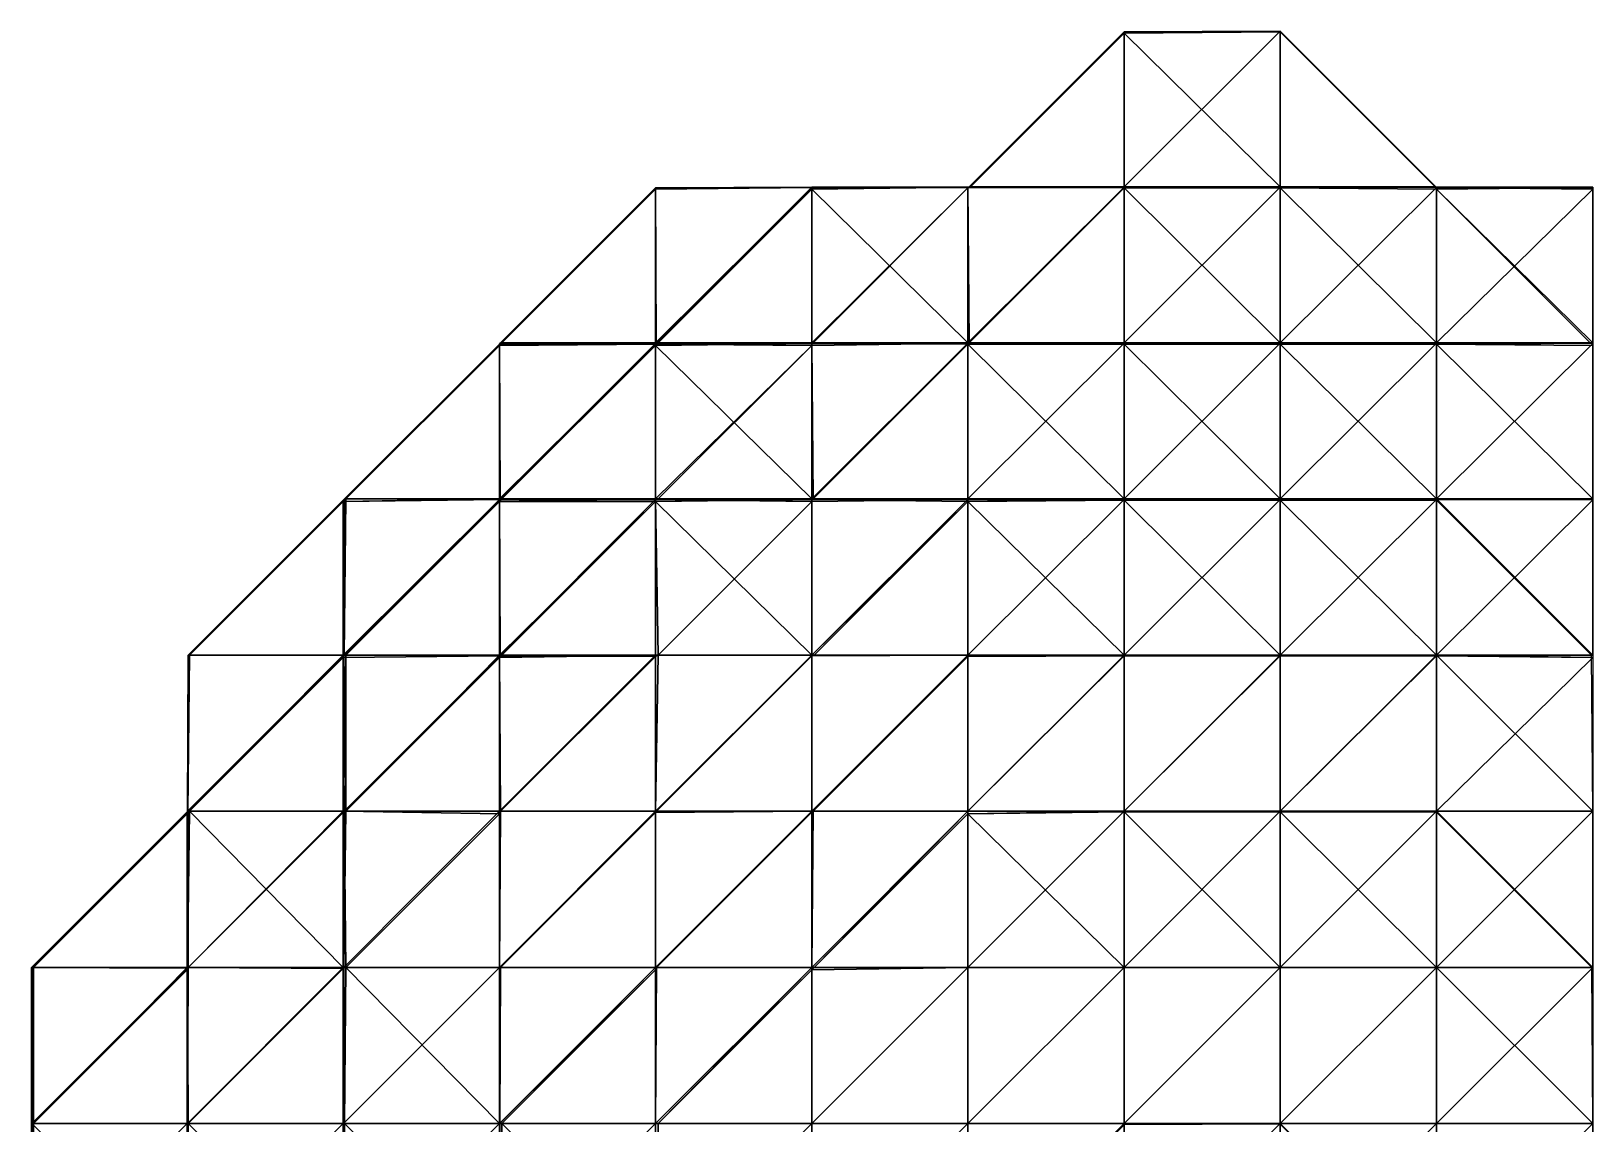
# Model space of a CAD drawing. Header units: metres. Extents: x 34 to 66, y 28 to 66.
# Drawn here: x 34 to 53.98, y 52 to 65.99 of the extents above; entities that cross this region are included whole.
import ezdxf

# ---------------------------------------------------------------- set-up
doc = ezdxf.new("R2010")
doc.units = ezdxf.units.M

msp = doc.modelspace()

# ---------------------------------------------------------------- linework, layer by layer
at = {"layer": 'vol.nrrd', "color": 0, "linetype": 'CONTINUOUS'}
for points in [[(46.032257, 64, 48), (48, 65.98412, 50), (46.015873, 64, 50)], [(46.015873, 64, 50), (48, 65.98412, 50), (48, 64, 51.984127)], [(48, 65.96774, 48), (48, 65.98412, 50), (46.032257, 64, 48)], [(48, 64, 46.032257), (48, 65.96774, 48), (46.032257, 64, 48)], [(50, 65.98412, 48), (50, 65.99213, 50), (48, 65.96774, 48)], [(48, 65.96774, 48), (50, 65.99213, 50), (48, 65.98412, 50)], [(50, 65.99213, 50), (48, 64, 51.984127), (48, 65.98412, 50)], [(50, 64, 51.992126), (48, 64, 51.984127), (50, 65.99213, 50)], [(50, 65.98412, 48), (48, 65.96774, 48), (50, 64, 46.015873)], [(50, 64, 46.015873), (48, 65.96774, 48), (48, 64, 46.032257)], [(50, 65.99213, 50), (50, 65.98412, 48), (51.992126, 64, 50)], [(51.992126, 64, 50), (50, 64, 51.992126), (50, 65.99213, 50)], [(51.984127, 64, 48), (50, 65.98412, 48), (50, 64, 46.015873)], [(51.992126, 64, 50), (50, 65.98412, 48), (51.984127, 64, 48)], [(42, 62, 46.015873), (42, 63.984127, 48), (40.015873, 62, 48)], [(40.015873, 62, 48), (42, 63.984127, 50), (40.015873, 62, 50)], [(42, 63.984127, 48), (42, 63.984127, 50), (40.015873, 62, 48)], [(42, 63.984127, 50), (42, 63.967743, 52), (40.015873, 62, 50)], [(40.015873, 62, 50), (42, 63.967743, 52), (40.032257, 62, 52)], [(40.032257, 62, 52), (42, 63.967743, 52), (42, 62, 53.967743)], [(44, 63.992126, 46), (44, 63.994766, 48), (42, 63.984127, 48)], [(44, 63.994766, 48), (44, 63.994766, 50), (42, 63.984127, 48)], [(42, 63.984127, 48), (44, 63.994766, 50), (42, 63.984127, 50)], [(44, 63.994766, 50), (44, 63.99371, 52), (42, 63.984127, 50)], [(42, 63.984127, 50), (44, 63.99371, 52), (42, 63.967743, 52)], [(42, 63.967743, 52), (44, 63.99371, 52), (44, 63.989475, 54)], [(42.007874, 62, 46), (44, 63.992126, 46), (42, 63.984127, 48)], [(42, 62, 53.967743), (44, 63.989475, 54), (42.010525, 62, 54)], [(42, 62, 53.967743), (42, 63.967743, 52), (44, 63.989475, 54)], [(42.007874, 62, 46), (42, 63.984127, 48), (42, 62, 46.015873)], [(42.032257, 62, 44), (44, 63.992126, 46), (42.007874, 62, 46)], [(42.010525, 62, 54), (44, 63.989475, 54), (44, 62, 55.989475)], [(44, 63.967743, 44), (44, 63.992126, 46), (42.032257, 62, 44)], [(44, 62, 42.032257), (44, 63.967743, 44), (42.032257, 62, 44)], [(46, 63.995514, 46), (46, 63.99608, 48), (44, 63.992126, 46)], [(44, 63.992126, 46), (46, 63.99608, 48), (44, 63.994766, 48)], [(46, 63.99608, 48), (46, 63.99608, 50), (44, 63.994766, 48)], [(44, 63.994766, 48), (46, 63.99608, 50), (44, 63.994766, 50)], [(46, 63.99608, 50), (46, 63.99608, 52), (44, 63.994766, 50)], [(44, 63.994766, 50), (46, 63.99608, 52), (44, 63.99371, 52)], [(46, 63.99608, 52), (46, 63.99371, 54), (44, 63.99371, 52)], [(46, 63.992126, 44), (46, 63.995514, 46), (44, 63.967743, 44)], [(44, 63.967743, 44), (46, 63.995514, 46), (44, 63.992126, 46)], [(44, 63.99371, 52), (46, 63.99371, 54), (44, 63.989475, 54)], [(44, 63.989475, 54), (46, 63.99371, 54), (46, 63.984127, 56)], [(46, 63.992126, 44), (44, 63.967743, 44), (46, 62, 42.007874)], [(44, 62, 55.989475), (44, 63.989475, 54), (46, 63.984127, 56)], [(44, 62, 55.989475), (46, 63.984127, 56), (44.015873, 62, 56)], [(46, 62, 42.007874), (44, 63.967743, 44), (44, 62, 42.032257)], [(44.015873, 62, 56), (46, 63.984127, 56), (46, 62, 57.984127)], [(48, 64, 46.032257), (46.032257, 64, 48), (46, 63.99608, 48)], [(48, 64, 46.032257), (46, 63.99608, 48), (48, 63.99608, 46)], [(46, 63.99608, 50), (46, 63.99608, 48), (46.032257, 64, 48)], [(46.015873, 64, 50), (46, 63.99608, 50), (46.032257, 64, 48)], [(46.015873, 64, 50), (48, 63.99608, 52), (46, 63.99608, 50)], [(48, 63.994766, 44), (48, 63.99608, 46), (46, 63.992126, 44)], [(46, 63.992126, 44), (48, 63.99608, 46), (46, 63.995514, 46)], [(48, 63.99608, 46), (46, 63.99608, 48), (46, 63.995514, 46)], [(46, 63.99608, 50), (48, 63.99608, 52), (46, 63.99608, 52)], [(48, 63.99608, 52), (48, 63.99608, 54), (46, 63.99608, 52)], [(46, 63.99608, 52), (48, 63.99608, 54), (46, 63.99371, 54)], [(48, 63.99608, 54), (48, 63.992126, 56), (46, 63.99371, 54)], [(48, 63.984127, 42), (48, 63.994766, 44), (46, 63.992126, 44)], [(46, 63.99371, 54), (48, 63.992126, 56), (46, 63.984127, 56)], [(46.015873, 62, 42), (46, 63.992126, 44), (46, 62, 42.007874)], [(46.015873, 62, 42), (48, 63.984127, 42), (46, 63.992126, 44)], [(48, 63.992126, 56), (46, 62, 57.984127), (46, 63.984127, 56)], [(48, 62, 57.992126), (46, 62, 57.984127), (48, 63.992126, 56)], [(46.015873, 64, 50), (48, 64, 51.984127), (48, 63.99608, 52)], [(48, 62, 40.015873), (48, 63.984127, 42), (46.015873, 62, 42)], [(48, 63.99608, 46), (50, 63.99608, 46), (50, 64, 46.015873)], [(48, 64, 46.032257), (48, 63.99608, 46), (50, 64, 46.015873)], [(48, 64, 51.984127), (50, 64, 51.992126), (50, 63.99608, 52)], [(48, 63.99608, 52), (48, 64, 51.984127), (50, 63.99608, 52)], [(50, 63.994766, 44), (50, 63.99608, 46), (48, 63.994766, 44)], [(48, 63.994766, 44), (50, 63.99608, 46), (48, 63.99608, 46)], [(50, 63.99608, 52), (50, 63.99608, 54), (48, 63.99608, 52)], [(48, 63.99608, 52), (50, 63.99608, 54), (48, 63.99608, 54)], [(50, 63.99608, 54), (50, 63.992126, 56), (48, 63.99608, 54)], [(48, 63.99608, 54), (50, 63.992126, 56), (48, 63.992126, 56)], [(50, 63.984127, 42), (50, 63.994766, 44), (48, 63.984127, 42)], [(48, 63.984127, 42), (50, 63.994766, 44), (48, 63.994766, 44)], [(50, 63.992126, 56), (48, 62, 57.992126), (48, 63.992126, 56)], [(50, 62, 57.992126), (48, 62, 57.992126), (50, 63.992126, 56)], [(50, 62, 40.015873), (48, 63.984127, 42), (48, 62, 40.015873)], [(50, 63.984127, 42), (48, 63.984127, 42), (50, 62, 40.015873)], [(51.984127, 64, 48), (50, 64, 46.015873), (50, 63.99608, 46)], [(51.984127, 64, 48), (50, 63.99608, 46), (52, 63.99608, 48)], [(50, 64, 51.992126), (51.992126, 64, 50), (52, 63.99608, 50)], [(50, 64, 51.992126), (52, 63.99608, 50), (50, 63.99608, 52)], [(52, 63.99371, 44), (52, 63.99608, 46), (50, 63.994766, 44)], [(50, 63.994766, 44), (52, 63.99608, 46), (50, 63.99608, 46)], [(52, 63.99608, 48), (50, 63.99608, 46), (52, 63.99608, 46)], [(50, 63.99608, 52), (52, 63.99608, 50), (52, 63.99608, 52)], [(52, 63.99608, 52), (52, 63.995514, 54), (50, 63.99608, 52)], [(50, 63.99608, 52), (52, 63.995514, 54), (50, 63.99608, 54)], [(52, 63.995514, 54), (52, 63.989475, 56), (50, 63.99608, 54)], [(50, 63.99608, 54), (52, 63.989475, 56), (50, 63.992126, 56)], [(50, 63.984127, 42), (52, 63.99371, 44), (50, 63.994766, 44)], [(52, 63.967743, 42), (52, 63.99371, 44), (50, 63.984127, 42)], [(52, 63.989475, 56), (50, 62, 57.992126), (50, 63.992126, 56)], [(52, 62, 57.989475), (50, 62, 57.992126), (52, 63.989475, 56)], [(52, 62, 40.032257), (50, 63.984127, 42), (50, 62, 40.015873)], [(52, 63.967743, 42), (50, 63.984127, 42), (52, 62, 40.032257)], [(51.984127, 64, 48), (52, 63.99608, 48), (51.992126, 64, 50)], [(52, 63.99608, 48), (52, 63.99608, 50), (51.992126, 64, 50)], [(52, 63.99371, 44), (54, 63.99371, 46), (52, 63.99608, 46)], [(54, 63.99371, 46), (54, 63.99608, 48), (52, 63.99608, 46)], [(52, 63.99608, 46), (54, 63.99608, 48), (52, 63.99608, 48)], [(54, 63.99608, 48), (54, 63.99608, 50), (52, 63.99608, 48)], [(52, 63.99608, 48), (54, 63.99608, 50), (52, 63.99608, 50)], [(54, 63.99608, 50), (54, 63.995514, 52), (52, 63.99608, 50)], [(52, 63.99608, 50), (54, 63.995514, 52), (52, 63.99608, 52)], [(54, 63.995514, 52), (54, 63.992126, 54), (52, 63.99608, 52)], [(52, 63.99608, 52), (54, 63.992126, 54), (52, 63.995514, 54)], [(54, 63.992126, 54), (54, 63.967743, 56), (52, 63.995514, 54)], [(52, 63.995514, 54), (54, 63.967743, 56), (52, 63.989475, 56)], [(54, 63.989475, 44), (52, 63.99371, 44), (52, 63.967743, 42)], [(54, 63.989475, 44), (54, 63.99371, 46), (52, 63.99371, 44)], [(54, 62, 42.010525), (54, 63.989475, 44), (52, 63.967743, 42)], [(54, 63.967743, 56), (52, 62, 57.989475), (52, 63.989475, 56)], [(53.967743, 62, 42), (52, 63.967743, 42), (52, 62, 40.032257)], [(54, 62, 42.010525), (52, 63.967743, 42), (53.967743, 62, 42)], [(54, 62, 57.967743), (52, 62, 57.989475), (54, 63.967743, 56)], [(40, 60, 44.015873), (40, 61.984127, 46), (38.015873, 60, 46)], [(38.015873, 60, 46), (40, 61.984127, 48), (38.015873, 60, 48)], [(40, 61.984127, 46), (40, 61.984127, 48), (38.015873, 60, 46)], [(38.015873, 60, 48), (40, 61.984127, 50), (38.015873, 60, 50)], [(40, 61.984127, 48), (40, 61.984127, 50), (38.015873, 60, 48)], [(38.015873, 60, 50), (40, 61.984127, 52), (38.015873, 60, 52)], [(40, 61.984127, 50), (40, 61.984127, 52), (38.015873, 60, 50)], [(40, 61.984127, 52), (40, 61.967743, 54), (38.015873, 60, 52)], [(38.015873, 60, 52), (40, 61.967743, 54), (38.032257, 60, 54)], [(38.032257, 60, 54), (40, 61.967743, 54), (40, 60, 55.967743)], [(42, 62, 46.015873), (40.015873, 62, 48), (40, 61.984127, 48)], [(42, 62, 46.015873), (40, 61.984127, 48), (42, 61.995514, 46)], [(40, 61.984127, 50), (40, 61.984127, 48), (40.015873, 62, 48)], [(40.015873, 62, 50), (40, 61.984127, 50), (40.015873, 62, 48)], [(40, 61.984127, 52), (40, 61.984127, 50), (40.015873, 62, 50)], [(40.032257, 62, 52), (40, 61.984127, 52), (40.015873, 62, 50)], [(40.032257, 62, 52), (42, 61.994766, 54), (40, 61.984127, 52)], [(42, 61.992126, 44), (42, 61.995514, 46), (40, 61.984127, 46)], [(42, 61.995514, 46), (40, 61.984127, 48), (40, 61.984127, 46)], [(40, 61.984127, 52), (42, 61.994766, 54), (40, 61.967743, 54)], [(40, 61.967743, 54), (42, 61.994766, 54), (42, 61.984127, 56)], [(40.007874, 60, 44), (42, 61.992126, 44), (40, 61.984127, 46)], [(40.007874, 60, 44), (40, 61.984127, 46), (40, 60, 44.015873)], [(40, 60, 55.967743), (42, 61.984127, 56), (40.015873, 60, 56)], [(40, 60, 55.967743), (40, 61.967743, 54), (42, 61.984127, 56)], [(40.032257, 60, 42), (42, 61.992126, 44), (40.007874, 60, 44)], [(40.015873, 60, 56), (42, 61.984127, 56), (42, 60, 57.984127)], [(40.032257, 62, 52), (42, 62, 53.967743), (42, 61.994766, 54)], [(42, 61.967743, 42), (42, 61.992126, 44), (40.032257, 60, 42)], [(42, 60, 40.032257), (42, 61.967743, 42), (40.032257, 60, 42)], [(44, 62, 42.032257), (42.032257, 62, 44), (42, 61.992126, 44)], [(44, 62, 42.032257), (42, 61.992126, 44), (44, 61.992126, 42)], [(42, 61.995514, 46), (42, 61.992126, 44), (42.032257, 62, 44)], [(42.007874, 62, 46), (42, 61.995514, 46), (42.032257, 62, 44)], [(42, 61.995514, 46), (42.007874, 62, 46), (42, 62, 46.015873)], [(42, 61.994766, 54), (42, 62, 53.967743), (42.010525, 62, 54)], [(42.010525, 62, 54), (44, 61.995514, 56), (42, 61.994766, 54)], [(42, 61.994766, 54), (44, 61.995514, 56), (42, 61.984127, 56)], [(42, 61.984127, 56), (44, 61.995514, 56), (44, 61.967743, 58)], [(44, 61.992126, 42), (42, 61.967743, 42), (44, 60, 40.007874)], [(44, 61.992126, 42), (42, 61.992126, 44), (42, 61.967743, 42)], [(42, 60, 57.984127), (42, 61.984127, 56), (44, 61.967743, 58)], [(44, 60, 40.007874), (42, 61.967743, 42), (42, 60, 40.032257)], [(42, 60, 57.984127), (44, 61.967743, 58), (42.032257, 60, 58)], [(42.010525, 62, 54), (44, 62, 55.989475), (44, 61.995514, 56)], [(42.032257, 60, 58), (44, 61.967743, 58), (44, 60, 59.967743)], [(44, 61.992126, 42), (46, 61.995514, 42), (46, 62, 42.007874)], [(44, 62, 42.032257), (44, 61.992126, 42), (46, 62, 42.007874)], [(44, 61.995514, 56), (44, 62, 55.989475), (44.015873, 62, 56)], [(44.015873, 62, 56), (46, 61.99371, 58), (44, 61.995514, 56)], [(46, 61.984127, 40), (46, 61.995514, 42), (44, 61.992126, 42)], [(44, 61.995514, 56), (46, 61.99371, 58), (44, 61.967743, 58)], [(46, 61.99371, 58), (44, 60, 59.967743), (44, 61.967743, 58)], [(46, 60, 59.99371), (44, 60, 59.967743), (46, 61.99371, 58)], [(44.015873, 60, 40), (44, 61.992126, 42), (44, 60, 40.007874)], [(44.015873, 60, 40), (46, 61.984127, 40), (44, 61.992126, 42)], [(44.015873, 62, 56), (46, 62, 57.984127), (46, 61.99371, 58)], [(46, 60, 38.015873), (46, 61.984127, 40), (44.015873, 60, 40)], [(48, 62, 40.015873), (46.015873, 62, 42), (46, 61.995514, 42)], [(48, 62, 40.015873), (46, 61.995514, 42), (48, 61.984127, 40)], [(46, 61.995514, 42), (46.015873, 62, 42), (46, 62, 42.007874)], [(46, 62, 57.984127), (48, 62, 57.992126), (48, 61.994766, 58)], [(46, 61.99371, 58), (46, 62, 57.984127), (48, 61.994766, 58)], [(48, 61.984127, 40), (46, 61.995514, 42), (46, 61.984127, 40)], [(48, 61.994766, 58), (46, 60, 59.99371), (46, 61.99371, 58)], [(48, 60, 59.994766), (46, 60, 59.99371), (48, 61.994766, 58)], [(48, 60, 38.015873), (46, 61.984127, 40), (46, 60, 38.015873)], [(48, 61.984127, 40), (46, 61.984127, 40), (48, 60, 38.015873)], [(48, 61.984127, 40), (50, 61.984127, 40), (50, 62, 40.015873)], [(48, 62, 40.015873), (48, 61.984127, 40), (50, 62, 40.015873)], [(48, 62, 57.992126), (50, 62, 57.992126), (50, 61.994766, 58)], [(48, 61.994766, 58), (48, 62, 57.992126), (50, 61.994766, 58)], [(50, 61.994766, 58), (48, 60, 59.994766), (48, 61.994766, 58)], [(50, 60, 59.994766), (48, 60, 59.994766), (50, 61.994766, 58)], [(50, 60, 38.015873), (48, 61.984127, 40), (48, 60, 38.015873)], [(50, 61.984127, 40), (48, 61.984127, 40), (50, 60, 38.015873)], [(50, 61.984127, 40), (52, 61.984127, 40), (52, 62, 40.032257)], [(50, 62, 40.015873), (50, 61.984127, 40), (52, 62, 40.032257)], [(50, 62, 57.992126), (52, 62, 57.989475), (52, 61.994766, 58)], [(50, 61.994766, 58), (50, 62, 57.992126), (52, 61.994766, 58)], [(52, 61.994766, 58), (50, 60, 59.994766), (50, 61.994766, 58)], [(52, 60, 59.994766), (50, 60, 59.994766), (52, 61.994766, 58)], [(52, 60, 38.015873), (50, 61.984127, 40), (50, 60, 38.015873)], [(52, 61.984127, 40), (50, 61.984127, 40), (52, 60, 38.015873)], [(53.967743, 62, 42), (52, 62, 40.032257), (52, 61.984127, 40)], [(53.967743, 62, 42), (52, 61.984127, 40), (54, 61.994766, 42)], [(52, 62, 57.989475), (54, 62, 57.967743), (54, 61.989475, 58)], [(52, 61.994766, 58), (52, 62, 57.989475), (54, 61.989475, 58)], [(54, 61.994766, 42), (52, 61.984127, 40), (54, 61.967743, 40)], [(54, 61.989475, 58), (52, 60, 59.994766), (52, 61.994766, 58)], [(54, 60, 59.989475), (52, 60, 59.994766), (54, 61.989475, 58)], [(54, 60, 38.032257), (52, 61.984127, 40), (52, 60, 38.015873)], [(54, 61.967743, 40), (52, 61.984127, 40), (54, 60, 38.032257)], [(54, 61.994766, 42), (54, 62, 42.010525), (53.967743, 62, 42)], [(36.032257, 58, 46), (38, 59.984127, 48), (36.015873, 58, 48)], [(36.015873, 58, 48), (38, 59.984127, 50), (36.015873, 58, 50)], [(38, 59.984127, 48), (38, 59.984127, 50), (36.015873, 58, 48)], [(36.015873, 58, 50), (38, 59.984127, 52), (36.015873, 58, 52)], [(38, 59.984127, 50), (38, 59.984127, 52), (36.015873, 58, 50)], [(36.015873, 58, 52), (38, 59.984127, 52), (38, 58, 53.984127)], [(38, 59.967743, 46), (38, 59.984127, 48), (36.032257, 58, 46)], [(38, 58, 44.032257), (38, 59.967743, 46), (36.032257, 58, 46)], [(40, 60, 44.015873), (38.015873, 60, 46), (38, 59.967743, 46)], [(40, 59.99371, 44), (40, 60, 44.015873), (38, 59.967743, 46)], [(38, 59.984127, 48), (38, 59.967743, 46), (38.015873, 60, 46)], [(38.015873, 60, 48), (38, 59.984127, 48), (38.015873, 60, 46)], [(38, 59.984127, 50), (38, 59.984127, 48), (38.015873, 60, 48)], [(38.015873, 60, 50), (38, 59.984127, 50), (38.015873, 60, 48)], [(38, 59.984127, 52), (38, 59.984127, 50), (38.015873, 60, 50)], [(38.015873, 60, 52), (38, 59.984127, 52), (38.015873, 60, 50)], [(38, 58, 53.984127), (38, 59.984127, 52), (38.015873, 60, 52)], [(38, 58, 53.984127), (38.015873, 60, 52), (38.004486, 58, 54)], [(40, 59.99371, 44), (38, 59.967743, 46), (38, 58, 44.032257)], [(40, 59.99371, 44), (38, 58, 44.032257), (38.00629, 58, 44)], [(38.004486, 58, 54), (38.015873, 60, 52), (38.032257, 60, 54)], [(38.010525, 58, 56), (38.004486, 58, 54), (38.032257, 60, 54)], [(38.032257, 58, 42), (40, 59.99371, 44), (38.00629, 58, 44)], [(40, 59.989475, 56), (38.010525, 58, 56), (38.032257, 60, 54)], [(38.010525, 58, 56), (40, 59.989475, 56), (40, 58, 57.989475)], [(40, 59.989475, 56), (38.032257, 60, 54), (40, 60, 55.967743)], [(40, 59.967743, 42), (40, 59.99371, 44), (38.032257, 58, 42)], [(40, 58, 40.032257), (40, 59.967743, 42), (38.032257, 58, 42)], [(42, 60, 40.032257), (40.032257, 60, 42), (40, 59.967743, 42)], [(42, 59.967743, 40), (42, 60, 40.032257), (40, 59.967743, 42)], [(40, 59.99371, 44), (40, 59.967743, 42), (40.032257, 60, 42)], [(40.007874, 60, 44), (40, 59.99371, 44), (40.032257, 60, 42)], [(40, 59.99371, 44), (40.007874, 60, 44), (40, 60, 44.015873)], [(40, 59.989475, 56), (40, 60, 55.967743), (40.015873, 60, 56)], [(40, 59.989475, 56), (40.015873, 60, 56), (42, 59.992126, 58)], [(40, 59.989475, 56), (42, 59.992126, 58), (40.007874, 58, 58)], [(40, 59.989475, 56), (40.007874, 58, 58), (40, 58, 57.989475)], [(42, 59.967743, 40), (40, 59.967743, 42), (40, 58, 40.032257)], [(42, 59.967743, 40), (40, 58, 40.032257), (40.032257, 58, 40)], [(40.007874, 58, 58), (42, 59.992126, 58), (42, 58, 59.992126)], [(40.015873, 60, 56), (42, 60, 57.984127), (42, 59.992126, 58)], [(42, 58, 38.032257), (42, 59.967743, 40), (40.032257, 58, 40)], [(42, 59.967743, 40), (44, 59.99371, 40), (44, 60, 40.007874)], [(42, 60, 40.032257), (42, 59.967743, 40), (44, 60, 40.007874)], [(42, 59.992126, 58), (42, 60, 57.984127), (42.032257, 60, 58)], [(42, 59.992126, 58), (42.032257, 60, 58), (44, 59.967743, 60)], [(44, 59.99371, 40), (42, 59.967743, 40), (44, 58, 38.00629)], [(42, 59.992126, 58), (44, 59.967743, 60), (42.032257, 58, 60)], [(42, 59.992126, 58), (42.032257, 58, 60), (42, 58, 59.992126)], [(44, 58, 38.00629), (42, 59.967743, 40), (42, 58, 38.032257)], [(42.032257, 60, 58), (44, 60, 59.967743), (44, 59.967743, 60)], [(42.032257, 58, 60), (44, 59.967743, 60), (44, 58, 61.967743)], [(46, 60, 38.015873), (44.015873, 60, 40), (44, 59.99371, 40)], [(46, 59.967743, 38), (46, 60, 38.015873), (44, 59.99371, 40)], [(44, 59.99371, 40), (44.015873, 60, 40), (44, 60, 40.007874)], [(44, 60, 59.967743), (46, 60, 59.99371), (46, 59.99371, 60)], [(44, 59.967743, 60), (44, 60, 59.967743), (46, 59.99371, 60)], [(46, 59.967743, 38), (44, 59.99371, 40), (44, 58, 38.00629)], [(46, 59.99371, 60), (44, 58, 61.967743), (44, 59.967743, 60)], [(46, 58, 61.99371), (44, 58, 61.967743), (46, 59.99371, 60)], [(46, 59.967743, 38), (44, 58, 38.00629), (44.032257, 58, 38)], [(46, 58, 36.032257), (46, 59.967743, 38), (44.032257, 58, 38)], [(46, 59.967743, 38), (48, 59.984127, 38), (48, 60, 38.015873)], [(46, 60, 38.015873), (46, 59.967743, 38), (48, 60, 38.015873)], [(46, 60, 59.99371), (48, 60, 59.994766), (48, 59.994766, 60)], [(46, 59.99371, 60), (46, 60, 59.99371), (48, 59.994766, 60)], [(48, 59.994766, 60), (46, 58, 61.99371), (46, 59.99371, 60)], [(48, 58, 61.994766), (46, 58, 61.99371), (48, 59.994766, 60)], [(48, 59.984127, 38), (46, 59.967743, 38), (48, 58, 36.015873)], [(48, 58, 36.015873), (46, 59.967743, 38), (46, 58, 36.032257)], [(48, 59.984127, 38), (50, 59.984127, 38), (50, 60, 38.015873)], [(48, 60, 38.015873), (48, 59.984127, 38), (50, 60, 38.015873)], [(48, 60, 59.994766), (50, 60, 59.994766), (50, 59.994766, 60)], [(48, 59.994766, 60), (48, 60, 59.994766), (50, 59.994766, 60)], [(50, 59.994766, 60), (48, 58, 61.994766), (48, 59.994766, 60)], [(50, 58, 61.994766), (48, 58, 61.994766), (50, 59.994766, 60)], [(50, 58, 36.015873), (48, 59.984127, 38), (48, 58, 36.015873)], [(50, 59.984127, 38), (48, 59.984127, 38), (50, 58, 36.015873)], [(50, 59.984127, 38), (52, 59.984127, 38), (52, 60, 38.015873)], [(50, 60, 38.015873), (50, 59.984127, 38), (52, 60, 38.015873)], [(50, 60, 59.994766), (52, 60, 59.994766), (52, 59.994766, 60)], [(50, 59.994766, 60), (50, 60, 59.994766), (52, 59.994766, 60)], [(52, 59.994766, 60), (50, 58, 61.994766), (50, 59.994766, 60)], [(52, 58, 61.994766), (50, 58, 61.994766), (52, 59.994766, 60)], [(52, 58, 36.015873), (50, 59.984127, 38), (50, 58, 36.015873)], [(52, 59.984127, 38), (50, 59.984127, 38), (52, 58, 36.015873)], [(52, 59.984127, 38), (54, 58, 38.004486), (52, 60, 38.015873)], [(52, 60, 38.015873), (54, 58, 38.004486), (54, 60, 38.032257)], [(52, 60, 59.994766), (54, 60, 59.989475), (54, 59.989475, 60)], [(52, 59.994766, 60), (52, 60, 59.994766), (54, 59.989475, 60)], [(54, 59.989475, 60), (52, 58, 61.994766), (52, 59.994766, 60)], [(54, 58, 61.989475), (52, 58, 61.994766), (54, 59.989475, 60)], [(53.984127, 58, 38), (52, 59.984127, 38), (52, 58, 36.015873)], [(52, 59.984127, 38), (53.984127, 58, 38), (54, 58, 38.004486)], [(36.005234, 56, 46), (36.032257, 58, 46), (36.00392, 56, 48)], [(36.00392, 56, 48), (36.032257, 58, 46), (36.015873, 58, 48)], [(36.00392, 56, 48), (36.015873, 58, 48), (36.00392, 56, 50)], [(36.00392, 56, 50), (36.015873, 58, 48), (36.015873, 58, 50)], [(36.00392, 56, 50), (36.015873, 58, 50), (36.004486, 56, 52)], [(36.004486, 56, 52), (36.015873, 58, 50), (36.015873, 58, 52)], [(36.00629, 56, 54), (36.004486, 56, 52), (36.015873, 58, 52)], [(36.032257, 58, 46), (36.005234, 56, 46), (36.010525, 56, 44)], [(38, 57.99371, 54), (36.00629, 56, 54), (36.015873, 58, 52)], [(38, 57.99371, 54), (38, 57.967743, 56), (36.00629, 56, 54)], [(36.00629, 56, 54), (38, 57.967743, 56), (36.032257, 56, 56)], [(38, 58, 44.032257), (36.010525, 56, 44), (38, 57.989475, 44)], [(38, 58, 44.032257), (36.032257, 58, 46), (36.010525, 56, 44)], [(38, 56, 42.010525), (38, 57.989475, 44), (36.010525, 56, 44)], [(38, 57.99371, 54), (36.015873, 58, 52), (38, 58, 53.984127)], [(36.032257, 56, 56), (38, 57.967743, 56), (38, 56, 57.967743)], [(38, 57.989475, 44), (38.005234, 56, 42), (38.00629, 58, 44)], [(38, 57.989475, 44), (38.00629, 58, 44), (38, 58, 44.032257)], [(38, 57.99371, 54), (38, 58, 53.984127), (38.004486, 58, 54)], [(38, 57.967743, 56), (38, 57.99371, 54), (38.004486, 58, 54)], [(38.010525, 58, 56), (38, 57.967743, 56), (38.004486, 58, 54)], [(38, 57.967743, 56), (38.010525, 58, 56), (40, 57.989475, 58)], [(38, 57.989475, 44), (38, 56, 42.010525), (38.005234, 56, 42)], [(38, 57.967743, 56), (40, 57.989475, 58), (38.010525, 56, 58)], [(38, 57.967743, 56), (38.010525, 56, 58), (38, 56, 57.967743)], [(38.032257, 58, 42), (38.005234, 56, 42), (38.032257, 56, 40)], [(38.00629, 58, 44), (38.005234, 56, 42), (38.032257, 58, 42)], [(38.010525, 58, 56), (40, 58, 57.989475), (40, 57.989475, 58)], [(38.010525, 56, 58), (40, 57.989475, 58), (40, 56, 59.989475)], [(40, 58, 40.032257), (38.032257, 56, 40), (40, 57.967743, 40)], [(40, 58, 40.032257), (38.032257, 58, 42), (38.032257, 56, 40)], [(40, 56, 38.032257), (40, 57.967743, 40), (38.032257, 56, 40)], [(40, 57.967743, 40), (42, 58, 38.032257), (40.032257, 58, 40)], [(40, 57.967743, 40), (40, 56, 38.032257), (42, 58, 38.032257)], [(40, 56, 38.032257), (42, 56, 38.005234), (42, 58, 38.032257)], [(40, 57.967743, 40), (40.032257, 58, 40), (40, 58, 40.032257)], [(40, 57.989475, 58), (40, 58, 57.989475), (40.007874, 58, 58)], [(40, 57.989475, 58), (40.007874, 58, 58), (42, 57.984127, 60)], [(40, 57.989475, 58), (42, 57.984127, 60), (40.015873, 56, 60)], [(40, 57.989475, 58), (40.015873, 56, 60), (40, 56, 59.989475)], [(40.007874, 58, 58), (42, 58, 59.992126), (42, 57.984127, 60)], [(40.015873, 56, 60), (42, 57.984127, 60), (42, 56, 61.984127)], [(42.010525, 56, 38), (44, 58, 38.00629), (42, 56, 38.005234)], [(42, 56, 38.005234), (44, 58, 38.00629), (42, 58, 38.032257)], [(42, 57.984127, 60), (42, 58, 59.992126), (42.032257, 58, 60)], [(42.032257, 58, 60), (42, 56, 61.984127), (42, 57.984127, 60)], [(42.032257, 58, 60), (44, 58, 61.967743), (42, 56, 61.984127)], [(44, 58, 61.967743), (44, 56, 61.995514), (42, 56, 61.984127)], [(42.010525, 56, 38), (44, 57.989475, 38), (44, 58, 38.00629)], [(44, 56, 36.010525), (44, 57.989475, 38), (42.010525, 56, 38)], [(44, 57.989475, 38), (46, 58, 36.032257), (44.032257, 58, 38)], [(44, 57.989475, 38), (44, 56, 36.010525), (46, 58, 36.032257)], [(44, 56, 36.010525), (46, 56, 36.005234), (46, 58, 36.032257)], [(44, 57.989475, 38), (44.032257, 58, 38), (44, 58, 38.00629)], [(46, 57.984127, 62), (44, 56, 61.995514), (46, 58, 61.99371)], [(46, 58, 61.99371), (44, 56, 61.995514), (44, 58, 61.967743)], [(46, 57.984127, 62), (44.015873, 56, 62), (44, 56, 61.995514)], [(44.015873, 56, 62), (46, 57.984127, 62), (46, 56, 63.984127)], [(48, 56, 36.00392), (48, 58, 36.015873), (46, 56, 36.005234)], [(48, 58, 36.015873), (46, 58, 36.032257), (46, 56, 36.005234)], [(46, 58, 61.99371), (48, 58, 61.994766), (48, 57.992126, 62)], [(46, 57.984127, 62), (46, 58, 61.99371), (48, 57.992126, 62)], [(48, 57.992126, 62), (46, 56, 63.984127), (46, 57.984127, 62)], [(48, 56, 63.992126), (46, 56, 63.984127), (48, 57.992126, 62)], [(50, 56, 36.00392), (50, 58, 36.015873), (48, 56, 36.00392)], [(50, 58, 36.015873), (48, 58, 36.015873), (48, 56, 36.00392)], [(48, 58, 61.994766), (50, 58, 61.994766), (50, 57.992126, 62)], [(48, 57.992126, 62), (48, 58, 61.994766), (50, 57.992126, 62)], [(50, 57.992126, 62), (48, 56, 63.992126), (48, 57.992126, 62)], [(50, 56, 63.992126), (48, 56, 63.992126), (50, 57.992126, 62)], [(52, 56, 36.004486), (52, 58, 36.015873), (50, 56, 36.00392)], [(52, 58, 36.015873), (50, 58, 36.015873), (50, 56, 36.00392)], [(50, 58, 61.994766), (52, 58, 61.994766), (52, 57.989475, 62)], [(50, 57.992126, 62), (50, 58, 61.994766), (52, 57.989475, 62)], [(52, 57.989475, 62), (50, 56, 63.992126), (50, 57.992126, 62)], [(52, 56, 63.989475), (50, 56, 63.992126), (52, 57.989475, 62)], [(53.984127, 58, 38), (52, 58, 36.015873), (54, 56, 36.00629)], [(52, 58, 36.015873), (52, 56, 36.004486), (54, 56, 36.00629)], [(52, 58, 61.994766), (54, 58, 61.989475), (54, 57.967743, 62)], [(52, 57.989475, 62), (52, 58, 61.994766), (54, 57.967743, 62)], [(54, 57.967743, 62), (52, 56, 63.989475), (52, 57.989475, 62)], [(54, 56, 63.967743), (52, 56, 63.989475), (54, 57.967743, 62)], [(34.032257, 54, 46), (36, 55.992126, 48), (34.007874, 54, 48)], [(34.007874, 54, 48), (36, 55.992126, 50), (34.007874, 54, 50)], [(36, 55.992126, 48), (36, 55.992126, 50), (34.007874, 54, 48)], [(36, 55.992126, 50), (36, 55.989475, 52), (34.007874, 54, 50)], [(34.007874, 54, 50), (36, 55.989475, 52), (34.010525, 54, 52)], [(34.010525, 54, 52), (36, 55.989475, 52), (36, 54, 53.989475)], [(36, 55.967743, 46), (36, 55.992126, 48), (34.032257, 54, 46)], [(36, 54, 44.032257), (36, 55.967743, 46), (34.032257, 54, 46)], [(36, 55.967743, 46), (36.004486, 54, 44), (36.005234, 56, 46)], [(36, 55.992126, 48), (36, 55.967743, 46), (36.005234, 56, 46)], [(36.00392, 56, 48), (36, 55.992126, 48), (36.005234, 56, 46)], [(36, 55.992126, 50), (36, 55.992126, 48), (36.00392, 56, 48)], [(36.00392, 56, 50), (36, 55.992126, 50), (36.00392, 56, 48)], [(36, 55.989475, 52), (36, 55.992126, 50), (36.00392, 56, 50)], [(36.004486, 56, 52), (36, 55.989475, 52), (36.00392, 56, 50)], [(36, 54, 53.989475), (36, 55.989475, 52), (36.004486, 56, 52)], [(36, 54, 53.989475), (36.004486, 56, 52), (36.00392, 54, 54)], [(36, 55.967743, 46), (36, 54, 44.032257), (36.004486, 54, 44)], [(36.00392, 54, 54), (36.004486, 56, 52), (36.00629, 56, 54)], [(36.00392, 54, 54), (36.00629, 56, 54), (36.00629, 54, 56)], [(36.010525, 56, 44), (36.004486, 54, 44), (36.015873, 54, 42)], [(36.005234, 56, 46), (36.004486, 54, 44), (36.010525, 56, 44)], [(36.00629, 54, 56), (36.00629, 56, 54), (36.032257, 56, 56)], [(36.00629, 54, 56), (36.032257, 56, 56), (38, 54, 57.99371)], [(38, 56, 42.010525), (36.010525, 56, 44), (36.015873, 54, 42)], [(38, 56, 42.010525), (36.015873, 54, 42), (38, 55.984127, 42)], [(38, 54, 40.015873), (38, 55.984127, 42), (36.015873, 54, 42)], [(38, 54, 57.99371), (36.032257, 56, 56), (38, 56, 57.967743)], [(38, 55.984127, 42), (38.007874, 54, 40), (38.005234, 56, 42)], [(38, 55.984127, 42), (38.005234, 56, 42), (38, 56, 42.010525)], [(38.010525, 56, 58), (38.004486, 54, 58), (38, 54, 57.99371)], [(38, 56, 57.967743), (38.010525, 56, 58), (38, 54, 57.99371)], [(38, 55.984127, 42), (38, 54, 40.015873), (38.007874, 54, 40)], [(38.032257, 54, 60), (38.004486, 54, 58), (38.010525, 56, 58)], [(38.005234, 56, 42), (38.007874, 54, 40), (38.032257, 56, 40)], [(40, 56, 38.032257), (38.007874, 54, 40), (40, 54, 38.007874)], [(38.032257, 56, 40), (38.007874, 54, 40), (40, 56, 38.032257)], [(40, 55.967743, 60), (38.010525, 56, 58), (40, 56, 59.989475)], [(40, 55.967743, 60), (38.032257, 54, 60), (38.010525, 56, 58)], [(38.032257, 54, 60), (40, 55.967743, 60), (40, 54, 61.967743)], [(40.015873, 54, 38), (42, 56, 38.005234), (40, 54, 38.007874)], [(40, 54, 38.007874), (42, 56, 38.005234), (40, 56, 38.032257)], [(40, 55.967743, 60), (40, 56, 59.989475), (40.015873, 56, 60)], [(40.015873, 56, 60), (40, 54, 61.967743), (40, 55.967743, 60)], [(40.015873, 56, 60), (42, 56, 61.984127), (40, 54, 61.967743)], [(42, 56, 61.984127), (42, 54, 61.994766), (40, 54, 61.967743)], [(40.015873, 54, 38), (42, 55.984127, 38), (42, 56, 38.005234)], [(42, 54, 36.015873), (42, 55.984127, 38), (40.015873, 54, 38)], [(42, 55.984127, 38), (44, 56, 36.010525), (42.010525, 56, 38)], [(42, 55.984127, 38), (42, 54, 36.015873), (44, 56, 36.010525)], [(42, 54, 36.015873), (44, 54, 36.004486), (44, 56, 36.010525)], [(42, 55.984127, 38), (42.010525, 56, 38), (42, 56, 38.005234)], [(44, 55.989475, 62), (42, 54, 61.994766), (44, 56, 61.995514)], [(44, 56, 61.995514), (42, 54, 61.994766), (42, 56, 61.984127)], [(44, 55.989475, 62), (42.010525, 54, 62), (42, 54, 61.994766)], [(42.010525, 54, 62), (44, 55.989475, 62), (44, 54, 63.989475)], [(44.032257, 54, 36), (46, 56, 36.005234), (44, 54, 36.004486)], [(44, 54, 36.004486), (46, 56, 36.005234), (44, 56, 36.010525)], [(44, 55.989475, 62), (44, 56, 61.995514), (44.015873, 56, 62)], [(44.015873, 56, 62), (44, 54, 63.989475), (44, 55.989475, 62)], [(44.015873, 56, 62), (46, 56, 63.984127), (44, 54, 63.989475)], [(46, 56, 63.984127), (46, 54, 63.99371), (44, 54, 63.989475)], [(44.032257, 54, 36), (46, 55.967743, 36), (46, 56, 36.005234)], [(46, 54, 34.032257), (46, 55.967743, 36), (44.032257, 54, 36)], [(46, 55.967743, 36), (48, 55.992126, 36), (48, 56, 36.00392)], [(46, 56, 36.005234), (46, 55.967743, 36), (48, 56, 36.00392)], [(48, 54, 63.99608), (46, 54, 63.99371), (48, 56, 63.992126)], [(48, 56, 63.992126), (46, 54, 63.99371), (46, 56, 63.984127)], [(48, 55.992126, 36), (46, 55.967743, 36), (48, 54, 34.007874)], [(48, 54, 34.007874), (46, 55.967743, 36), (46, 54, 34.032257)], [(48, 55.992126, 36), (50, 55.992126, 36), (50, 56, 36.00392)], [(48, 56, 36.00392), (48, 55.992126, 36), (50, 56, 36.00392)], [(50, 54, 63.99608), (48, 54, 63.99608), (50, 56, 63.992126)], [(50, 56, 63.992126), (48, 54, 63.99608), (48, 56, 63.992126)], [(50, 54, 34.007874), (48, 55.992126, 36), (48, 54, 34.007874)], [(50, 55.992126, 36), (48, 55.992126, 36), (50, 54, 34.007874)], [(50, 55.992126, 36), (52, 55.989475, 36), (52, 56, 36.004486)], [(50, 56, 36.00392), (50, 55.992126, 36), (52, 56, 36.004486)], [(52, 54, 63.995514), (50, 54, 63.99608), (52, 56, 63.989475)], [(52, 56, 63.989475), (50, 54, 63.99608), (50, 56, 63.992126)], [(52, 54, 34.010525), (50, 55.992126, 36), (50, 54, 34.007874)], [(52, 55.989475, 36), (50, 55.992126, 36), (52, 54, 34.010525)], [(52, 55.989475, 36), (54, 54, 36.00392), (52, 56, 36.004486)], [(52, 56, 36.004486), (54, 54, 36.00392), (54, 56, 36.00629)], [(54, 54, 63.992126), (52, 54, 63.995514), (54, 56, 63.967743)], [(54, 56, 63.967743), (52, 54, 63.995514), (52, 56, 63.989475)], [(53.989475, 54, 36), (52, 55.989475, 36), (52, 54, 34.010525)], [(52, 55.989475, 36), (53.989475, 54, 36), (54, 54, 36.00392)], [(34.032257, 54, 46), (34.007874, 52, 46), (34.032257, 52, 44)], [(34.007874, 52, 46), (34.032257, 54, 46), (34.007874, 52, 48)], [(34.007874, 52, 48), (34.032257, 54, 46), (34.007874, 54, 48)], [(34.007874, 52, 48), (34.007874, 54, 48), (34.007874, 52, 50)], [(34.007874, 52, 50), (34.007874, 54, 48), (34.007874, 54, 50)], [(34.007874, 52, 50), (34.007874, 54, 50), (34.007874, 52, 52)], [(34.007874, 52, 52), (34.007874, 54, 50), (34.010525, 54, 52)], [(34.010525, 52, 54), (34.007874, 52, 52), (34.010525, 54, 52)], [(36, 53.989475, 54), (34.010525, 54, 52), (36, 54, 53.989475)], [(36, 53.989475, 54), (34.010525, 52, 54), (34.010525, 54, 52)], [(34.010525, 52, 54), (36, 53.989475, 54), (36, 52, 55.989475)], [(36, 54, 44.032257), (34.032257, 52, 44), (36, 53.967743, 44)], [(36, 54, 44.032257), (34.032257, 54, 46), (34.032257, 52, 44)], [(36, 52, 42.032257), (36, 53.967743, 44), (34.032257, 52, 44)], [(36, 53.967743, 44), (36.00629, 52, 42), (36.004486, 54, 44)], [(36, 53.967743, 44), (36.004486, 54, 44), (36, 54, 44.032257)], [(36, 53.989475, 54), (36, 54, 53.989475), (36.00392, 54, 54)], [(36, 52, 55.989475), (36, 53.989475, 54), (36.00392, 54, 54)], [(36, 52, 55.989475), (36.00392, 54, 54), (36.004486, 52, 56)], [(36, 53.967743, 44), (36, 52, 42.032257), (36.00629, 52, 42)], [(36.004486, 52, 56), (36.00392, 54, 54), (36.00629, 54, 56)], [(36.004486, 54, 44), (36.00629, 52, 42), (36.015873, 54, 42)], [(36.015873, 52, 58), (36.004486, 52, 56), (36.00629, 54, 56)], [(38, 54, 40.015873), (36.00629, 52, 42), (38, 52, 40.00629)], [(36.015873, 54, 42), (36.00629, 52, 42), (38, 54, 40.015873)], [(38, 53.984127, 58), (36.00629, 54, 56), (38, 54, 57.99371)], [(38, 53.984127, 58), (36.015873, 52, 58), (36.00629, 54, 56)], [(36.015873, 52, 58), (38, 53.984127, 58), (38, 52, 59.984127)], [(38.005234, 52, 40), (38.007874, 54, 40), (38, 54, 40.015873)], [(38, 52, 40.00629), (38.005234, 52, 40), (38, 54, 40.015873)], [(38, 53.984127, 58), (38, 54, 57.99371), (38.004486, 54, 58)], [(38, 52, 59.984127), (38, 53.984127, 58), (38.004486, 54, 58)], [(38, 52, 59.984127), (38.004486, 54, 58), (38.015873, 52, 60)], [(38.015873, 52, 60), (38.004486, 54, 58), (38.032257, 54, 60)], [(40, 54, 38.007874), (38.005234, 52, 40), (40, 52, 38.005234)], [(38.007874, 54, 40), (38.005234, 52, 40), (40, 54, 38.007874)], [(38.015873, 52, 60), (38.032257, 54, 60), (40, 52, 61.984127)], [(40, 52, 61.984127), (38.032257, 54, 60), (40, 54, 61.967743)], [(40.00629, 52, 38), (40.015873, 54, 38), (40, 54, 38.007874)], [(40, 52, 38.005234), (40.00629, 52, 38), (40, 54, 38.007874)], [(42, 53.967743, 62), (40, 52, 61.984127), (42, 54, 61.994766)], [(42, 54, 61.994766), (40, 52, 61.984127), (40, 54, 61.967743)], [(42, 53.967743, 62), (40.032257, 52, 62), (40, 52, 61.984127)], [(42, 54, 36.015873), (40.00629, 52, 38), (42, 52, 36.00629)], [(40.015873, 54, 38), (40.00629, 52, 38), (42, 54, 36.015873)], [(40.032257, 52, 62), (42, 53.967743, 62), (42, 52, 63.967743)], [(42.032257, 52, 36), (44, 54, 36.004486), (42, 52, 36.00629)], [(42, 52, 36.00629), (44, 54, 36.004486), (42, 54, 36.015873)], [(42, 53.967743, 62), (42, 54, 61.994766), (42.010525, 54, 62)], [(42.010525, 54, 62), (42, 52, 63.967743), (42, 53.967743, 62)], [(42.010525, 54, 62), (44, 54, 63.989475), (42, 52, 63.967743)], [(44, 54, 63.989475), (44, 52, 63.99371), (42, 52, 63.967743)], [(42.032257, 52, 36), (44, 53.967743, 36), (44, 54, 36.004486)], [(44, 52, 34.032257), (44, 53.967743, 36), (42.032257, 52, 36)], [(44, 53.967743, 36), (46, 54, 34.032257), (44.032257, 54, 36)], [(44, 53.967743, 36), (44, 52, 34.032257), (46, 54, 34.032257)], [(44, 52, 34.032257), (46, 52, 34.007874), (46, 54, 34.032257)], [(44, 53.967743, 36), (44.032257, 54, 36), (44, 54, 36.004486)], [(46, 52, 63.99608), (44, 52, 63.99371), (46, 54, 63.99371)], [(46, 54, 63.99371), (44, 52, 63.99371), (44, 54, 63.989475)], [(48, 52, 34.007874), (48, 54, 34.007874), (46, 52, 34.007874)], [(48, 54, 34.007874), (46, 54, 34.032257), (46, 52, 34.007874)], [(48, 52, 63.99608), (46, 52, 63.99608), (48, 54, 63.99608)], [(48, 54, 63.99608), (46, 52, 63.99608), (46, 54, 63.99371)], [(50, 52, 34.007874), (50, 54, 34.007874), (48, 52, 34.007874)], [(50, 54, 34.007874), (48, 54, 34.007874), (48, 52, 34.007874)], [(50, 52, 63.99608), (48, 52, 63.99608), (50, 54, 63.99608)], [(50, 54, 63.99608), (48, 52, 63.99608), (48, 54, 63.99608)], [(52, 52, 34.007874), (52, 54, 34.010525), (50, 52, 34.007874)], [(52, 54, 34.010525), (50, 54, 34.007874), (50, 52, 34.007874)], [(52, 52, 63.99608), (50, 52, 63.99608), (52, 54, 63.995514)], [(52, 54, 63.995514), (50, 52, 63.99608), (50, 54, 63.99608)], [(53.989475, 54, 36), (52, 54, 34.010525), (54, 52, 34.010525)], [(52, 54, 34.010525), (52, 52, 34.007874), (54, 52, 34.010525)], [(54, 52, 63.995514), (52, 52, 63.99608), (54, 54, 63.992126)], [(54, 54, 63.992126), (52, 52, 63.99608), (52, 54, 63.995514)], [(34.005234, 50, 48), (34.007874, 52, 48), (34.00392, 50, 50)], [(34.00392, 50, 50), (34.007874, 52, 48), (34.007874, 52, 50)], [(34.00392, 50, 50), (34.007874, 52, 50), (34.007874, 50, 52)], [(34.007874, 50, 46), (34.007874, 52, 46), (34.005234, 50, 48)], [(34.005234, 50, 48), (34.007874, 52, 46), (34.007874, 52, 48)], [(34.015873, 50, 44), (34.032257, 52, 44), (34.007874, 50, 46)], [(34.007874, 50, 46), (34.032257, 52, 44), (34.007874, 52, 46)], [(34.007874, 50, 52), (34.007874, 52, 50), (34.007874, 52, 52)], [(34.007874, 50, 52), (34.007874, 52, 52), (34.007874, 50, 54)], [(34.007874, 50, 54), (34.007874, 52, 52), (34.010525, 52, 54)], [(34.007874, 50, 54), (34.010525, 52, 54), (36, 50, 55.992126)], [(36, 50, 55.992126), (34.010525, 52, 54), (36, 52, 55.989475)], [(36, 52, 42.032257), (34.015873, 50, 44), (36, 50, 42.015873)], [(34.032257, 52, 44), (34.015873, 50, 44), (36, 52, 42.032257)], [(36.005234, 50, 42), (36.00629, 52, 42), (36, 52, 42.032257)], [(36, 50, 42.015873), (36.005234, 50, 42), (36, 52, 42.032257)], [(36.004486, 52, 56), (36.00392, 50, 56), (36, 50, 55.992126)], [(36, 52, 55.989475), (36.004486, 52, 56), (36, 50, 55.992126)], [(36.00392, 50, 56), (36.004486, 52, 56), (36.015873, 50, 58)], [(36.015873, 50, 58), (36.004486, 52, 56), (36.015873, 52, 58)], [(38, 52, 40.00629), (36.005234, 50, 42), (38, 50, 40.005234)], [(36.00629, 52, 42), (36.005234, 50, 42), (38, 52, 40.00629)], [(38, 50, 59.984127), (36.015873, 52, 58), (38, 52, 59.984127)], [(36.015873, 50, 58), (36.015873, 52, 58), (38, 50, 59.984127)], [(38.005234, 50, 40), (38.005234, 52, 40), (38, 52, 40.00629)], [(38, 50, 40.005234), (38.005234, 50, 40), (38, 52, 40.00629)], [(38.015873, 52, 60), (38.015873, 50, 60), (38, 50, 59.984127)], [(38, 52, 59.984127), (38.015873, 52, 60), (38, 50, 59.984127)], [(40, 52, 38.005234), (38.005234, 50, 40), (40, 50, 38.005234)], [(38.005234, 52, 40), (38.005234, 50, 40), (40, 52, 38.005234)], [(40, 50, 61.984127), (38.015873, 52, 60), (40, 52, 61.984127)], [(38.015873, 50, 60), (38.015873, 52, 60), (40, 50, 61.984127)], [(40.005234, 50, 38), (40.00629, 52, 38), (40, 52, 38.005234)], [(40, 50, 38.005234), (40.005234, 50, 38), (40, 52, 38.005234)], [(40.032257, 52, 62), (40.015873, 50, 62), (40, 50, 61.984127)], [(40, 52, 61.984127), (40.032257, 52, 62), (40, 50, 61.984127)], [(42, 52, 36.00629), (40.005234, 50, 38), (42, 50, 36.005234)], [(40.00629, 52, 38), (40.005234, 50, 38), (42, 52, 36.00629)], [(40.015873, 50, 62), (40.032257, 52, 62), (42, 50, 63.984127)], [(42, 50, 63.984127), (40.032257, 52, 62), (42, 52, 63.967743)], [(42.015873, 50, 36), (42.032257, 52, 36), (42, 52, 36.00629)], [(42, 50, 36.005234), (42.015873, 50, 36), (42, 52, 36.00629)], [(44, 50, 63.994766), (42, 50, 63.984127), (44, 52, 63.99371)], [(44, 52, 63.99371), (42, 50, 63.984127), (42, 52, 63.967743)], [(44, 52, 34.032257), (42.015873, 50, 36), (44, 50, 34.015873)], [(42.032257, 52, 36), (42.015873, 50, 36), (44, 52, 34.032257)], [(46, 50, 34.007874), (46, 52, 34.007874), (44, 50, 34.015873)], [(46, 52, 34.007874), (44, 52, 34.032257), (44, 50, 34.015873)], [(46, 50, 63.99608), (44, 50, 63.994766), (46, 52, 63.99608)], [(46, 52, 63.99608), (44, 50, 63.994766), (44, 52, 63.99371)], [(48, 50, 34.005234), (48, 52, 34.007874), (46, 50, 34.007874)], [(48, 52, 34.007874), (46, 52, 34.007874), (46, 50, 34.007874)], [(48, 51.984127, 64), (46, 50, 63.99608), (48, 52, 63.99608)], [(48, 52, 63.99608), (46, 50, 63.99608), (46, 52, 63.99608)], [(50, 50, 34.00392), (50, 52, 34.007874), (48, 50, 34.005234)], [(50, 52, 34.007874), (48, 52, 34.007874), (48, 50, 34.005234)], [(48, 52, 63.99608), (50, 52, 63.99608), (50, 51.992126, 64)], [(48, 51.984127, 64), (48, 52, 63.99608), (50, 51.992126, 64)], [(52, 50, 34.007874), (52, 52, 34.007874), (50, 50, 34.00392)], [(52, 52, 34.007874), (50, 52, 34.007874), (50, 50, 34.00392)], [(51.992126, 50, 64), (50, 51.992126, 64), (50, 52, 63.99608)], [(51.992126, 50, 64), (50, 52, 63.99608), (52, 50, 63.99608)], [(52, 50, 63.99608), (50, 52, 63.99608), (52, 52, 63.99608)], [(54, 50, 34.007874), (54, 52, 34.010525), (52, 50, 34.007874)], [(54, 52, 34.010525), (52, 52, 34.007874), (52, 50, 34.007874)], [(54, 50, 63.99608), (52, 50, 63.99608), (54, 52, 63.995514)], [(54, 52, 63.995514), (52, 50, 63.99608), (52, 52, 63.99608)]]:
    msp.add_3dface(points, dxfattribs=at)

doc.saveas('drawing.dxf')
